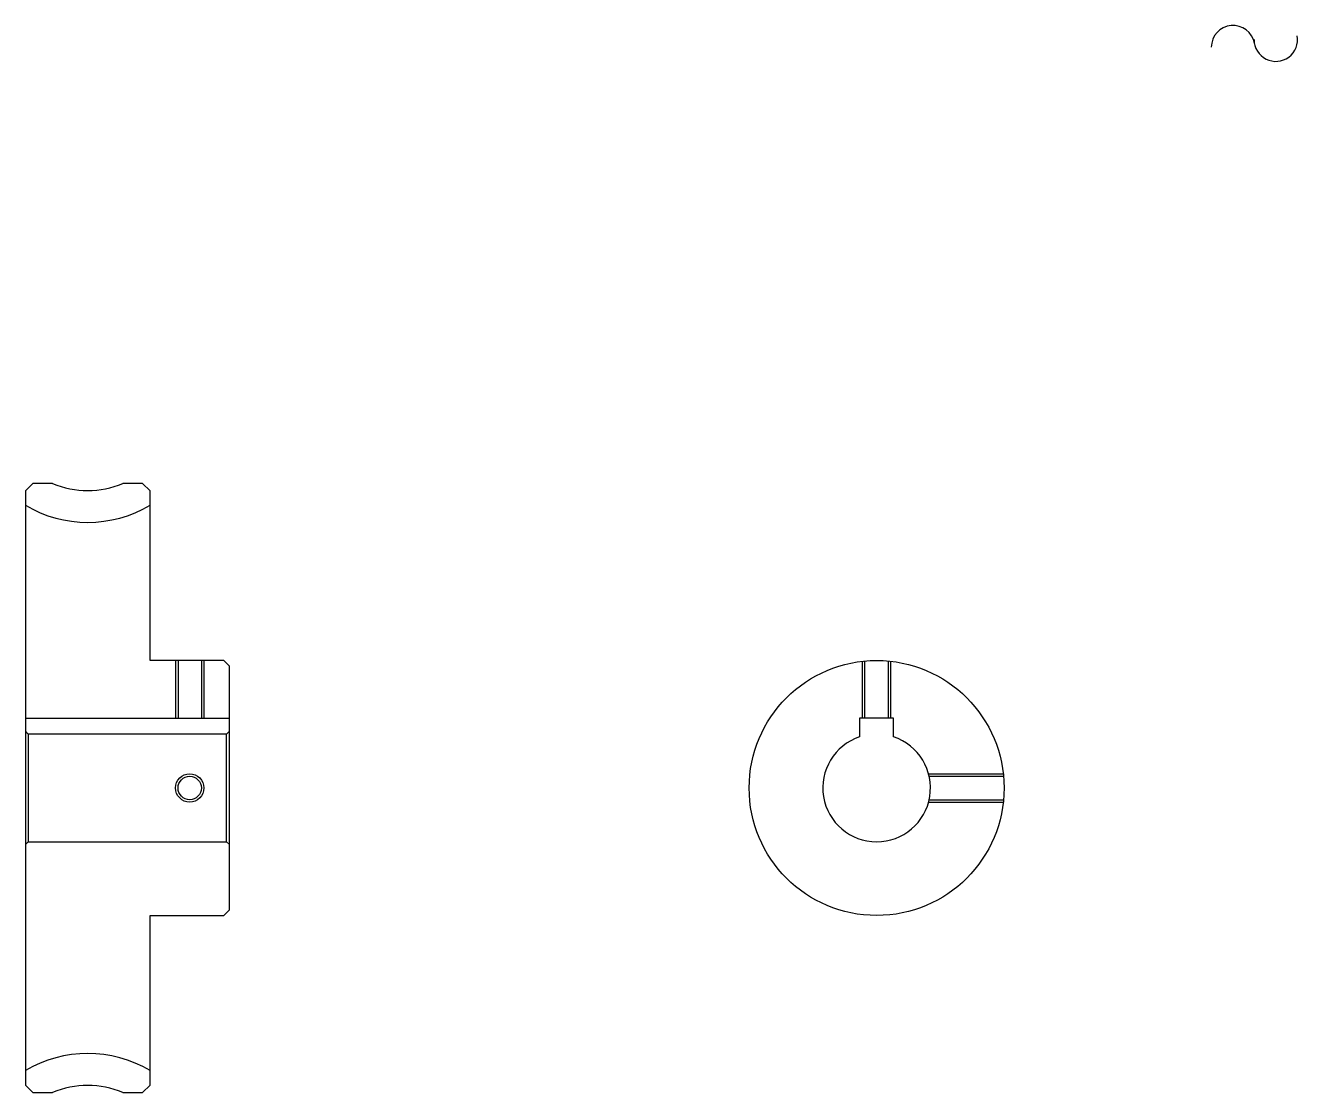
# Model space of a CAD drawing. Header units: metres. Extents: x 93 to 318, y 54 to 243.
import ezdxf

# ---------------------------------------------------------------- set-up
doc = ezdxf.new("R2010")
doc.units = ezdxf.units.M

msp = doc.modelspace()

# ---------------------------------------------------------------- linework, layer by layer
at = {"color": 4}
for p, q in [((93.219513, 120.45549), (129.219513, 120.45549)), ((129.219513, 118.155487), (128.719513, 117.655487)), ((93.219513, 98.155487), (93.719513, 98.655487)), ((129.219513, 98.155487), (128.719513, 98.655487))]:
    msp.add_line(p, q, dxfattribs=at)
for points in [[(98.019714, 161.905487), (94.530487, 161.905487), (93.219513, 160.594513), (93.219513, 98.155487)], [(115.219513, 130.655487), (115.219513, 160.594513), (113.908539, 161.905487), (110.419312, 161.905487)], [(115.219513, 85.655487), (128.219513, 85.655487), (129.219513, 86.655487), (129.219513, 129.655487), (128.219513, 130.655487), (115.219513, 130.655487)], [(119.719513, 130.655487), (119.719513, 120.45549)], [(120.15451, 130.655487), (120.15451, 120.45549)], [(124.284515, 130.655487), (124.284515, 120.45549)], [(124.719513, 130.655487), (124.719513, 120.45549)], [(240.987808, 120.45549), (240.987808, 130.516174)], [(241.422806, 120.45549), (241.422806, 130.560532)], [(245.552811, 120.45549), (245.552811, 130.560532)], [(245.987808, 120.45549), (245.987808, 130.516174)], [(246.487808, 117.169365), (246.487808, 120.45549), (240.487808, 120.45549), (240.487808, 117.169365)], [(93.219513, 118.155487), (93.719513, 117.655487), (93.719513, 98.655487), (128.719513, 98.655487), (128.719513, 117.655487), (93.719513, 117.655487)], [(252.652954, 110.655487), (265.84848, 110.655487)], [(252.760666, 110.22049), (265.892853, 110.22049)], [(252.652954, 105.655487), (265.84848, 105.655487)], [(252.760666, 106.090485), (265.892853, 106.090485)], [(93.219513, 98.155487), (93.219513, 55.716461), (94.530487, 54.405487), (98.019714, 54.405487)], [(110.419312, 54.405487), (113.908539, 54.405487), (115.219513, 55.716461), (115.219513, 85.655487)]]:
    msp.add_lwpolyline(points, dxfattribs=at)
for centre, radius in [((243.487808, 108.155487), 22.5), ((122.219513, 108.155487), 2.065)]:
    msp.add_circle(centre, radius, dxfattribs=at)
at = {"color": 7}
msp.add_circle((122.219513, 108.155487), 2.5, dxfattribs=at)
for centre, start, end in [((306.407776, 238.888702), 10, 180), ((313.960449, 240.220459), 180, 10)]:
    msp.add_arc(centre, 3.834604, start, end, dxfattribs=at)
at = {"color": 4}
for centre, radius, start, end in [((104.219513, 176.655487), 16, 247.20175188, 292.79824812), ((104.219513, 176.655487), 21.625, 239.42468485, 300.57531515), ((243.487808, 108.155487), 9.5, 108.40848033, 71.59151967), ((104.219513, 39.655487), 21.625, 59.42468485, 120.57531515), ((104.219513, 39.655487), 16, 67.20175188, 112.79824812)]:
    msp.add_arc(centre, radius, start, end, dxfattribs=at)

doc.saveas('drawing.dxf')
